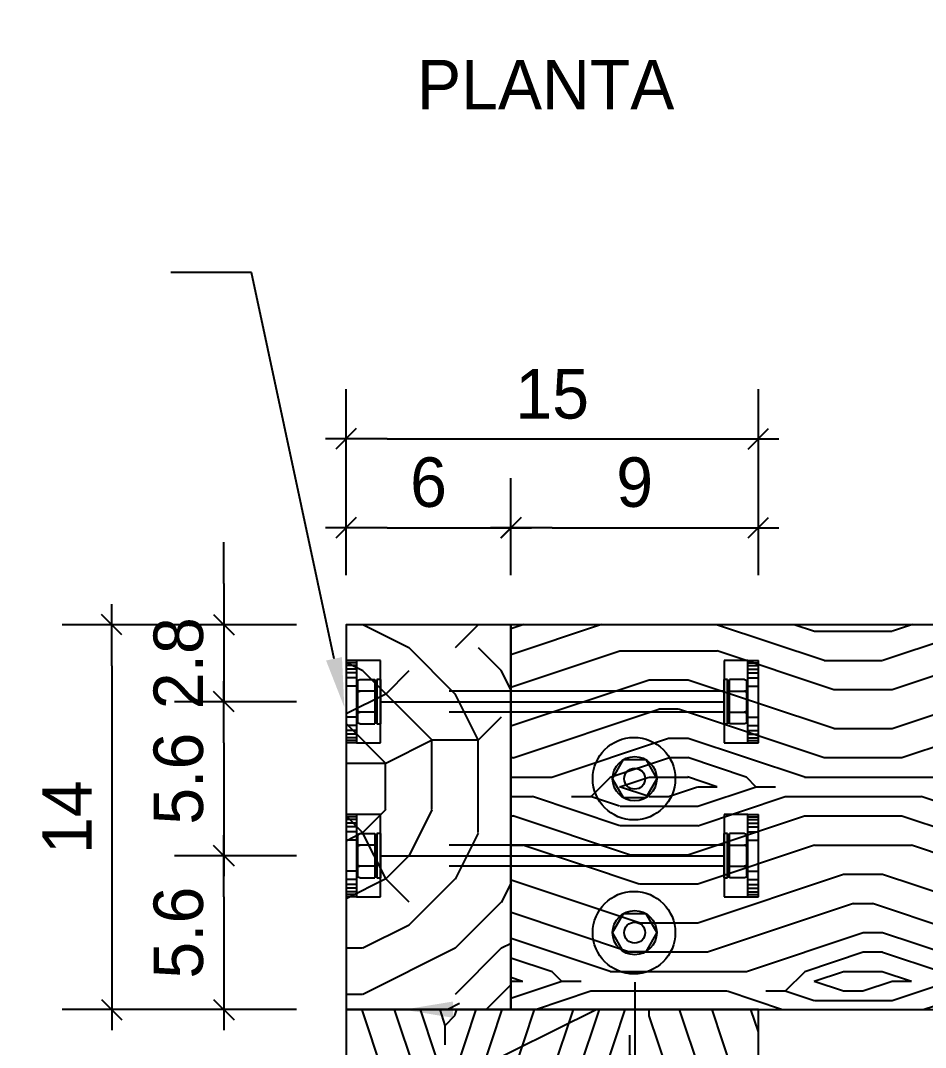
# Model space of a CAD drawing. Header units: millimetres. Extents: x 19443 to 19711, y 4351 to 4752.
# Drawn here: x 19468.4858 to 19468.815, y 4517.6212 to 4517.9947 of the extents above; entities that cross this region are included whole.
import ezdxf
from ezdxf import colors
from ezdxf.entities.mleader import LeaderData, LeaderLine
from ezdxf.math import Vec2, Vec3

# ---------------------------------------------------------------- set-up
doc = ezdxf.new("R2010")
doc.units = ezdxf.units.MM
doc.linetypes.add('HIDDEN2', pattern=[4.7625, 3.175, -1.5875])
for name, color, linetype in [('0 @ 0.1', 7, 'Continuous'), ('01', 1, 'Continuous'), ('1', 1, 'Continuous'), ('cotas', 1, 'Continuous'), ('cotas @ 500', 1, 'Continuous'), ('TEXTO @ 0.1', 2, 'Continuous'), ('W COTAS', 1, 'Continuous'), ('W COTAS @ 0.1', 1, 'Continuous')]:
    doc.layers.add(name, color=color, linetype=linetype)
doc.styles.add('century gothic', font='GOTHIC.TTF')
doc.dimstyles.new('ANOTATIVE 100 SMCONSTRUCCIONES', dxfattribs={"dimscale": 0, "dimtxt": 0.18, "dimasz": 0.15, "dimexe": 0.18, "dimexo": 0.09, "dimgap": 0.1, "dimtad": 1, "dimzin": 0, "dimdsep": 46, "dimtxsty": 'century gothic', "dimblk1": 'FLECHA1', "dimblk2": 'FLECHA1', "dimsah": 1, "dimcen": 0.18, "dimdle": 0.075, "dimclrd": 1, "dimclre": 1, "dimclrt": 2, "dimaunit": 1, "dimadec": 0, "dimazin": 0, "dimtfac": 0.75, "dimtix": 1, "dimtmove": 2, "dimatfit": 3, "dimfxl": 0.09, "dimtvp": 1.5, "dimtfill": 1, "dimtolj": 1, "dimtzin": 0, "dimarcsym": 0})
doc.dimstyles.new('ANOTATIVE CM SMCONSTRUCCIONES', dxfattribs={"dimscale": 0, "dimtxt": 0.18, "dimasz": 0.15, "dimexe": 0.18, "dimexo": 0.18, "dimgap": 0.07, "dimtad": 1, "dimdec": 1, "dimlfac": 100, "dimdsep": 46, "dimtxsty": 'century gothic', "dimblk1": 'FLECHA1', "dimblk2": 'FLECHA1', "dimsah": 1, "dimcen": 0.18, "dimdle": 0.075, "dimclrd": 256, "dimclre": 256, "dimclrt": 2, "dimaunit": 1, "dimadec": 0, "dimazin": 2, "dimtfac": 0.75, "dimtdec": 1, "dimtix": 1, "dimtmove": 2, "dimatfit": 3, "dimfxl": 0.09, "dimtvp": 1.5, "dimtfill": 1, "dimtolj": 1, "dimtzin": 0, "dimarcsym": 0})

# ---------------------------------------------------------------- blocks, each defined once
blk = doc.blocks.new('FLECHA1')
at = {"color": 4}
blk.add_line((-0.2461764, -0.2480808), (0.2480808, 0.25), dxfattribs=at)
at = {"color": 1}
blk.add_line((-1, 0), (0.4961617, 0), dxfattribs=at)
blk = doc.blocks.new('*D497')
at = {"layer": 'cotas', "color": 1, "lineweight": -2, "transparency": 16777216}
for p, q in [((19614.32604, 4625.84482), (19614.32604, 4700.84482)), ((19570.98361, 4550.84482), (19524.32604, 4550.84482)), ((19614.32604, 4548.42982), (19614.32604, 4550.84482)), ((19570.53386, 4548.42982), (19524.32604, 4548.42982)), ((19614.32604, 4473.42982), (19614.32604, 4398.42982))]:
    blk.add_line(p, q, dxfattribs=at)
at = {"layer": 'Defpoints', "color": 0, "transparency": 16777216}
for p in [(19614.32604, 4550.84482), (19615.98361, 4550.84482), (19615.53386, 4548.42982)]:
    blk.add_point(p, dxfattribs=at)
at = {"layer": 'cotas', "color": 1, "lineweight": -2, "transparency": 16777216, "xscale": 75, "yscale": 75, "zscale": 75}
for p, rotation in [((19614.32604, 4550.84482), 270), ((19614.32604, 4548.42982), 90)]:
    blk.add_blockref('FLECHA1', p, dxfattribs=dict(at, rotation=rotation))
at = {"layer": 'cotas', "color": 2, "transparency": 16777216, "insert": (19517.3376, 4549.63732), "char_height": 90, "attachment_point": 5, "rotation": 90, "style": 'century gothic', "bg_fill": 3, "box_fill_scale": 1.1, "bg_fill_color": 256, "bg_fill_true_color": 13158600, "bg_fill_transparency": 0}
blk.add_mtext('\\A1;2.42', dxfattribs=at)
blk = doc.blocks.new('*U461')
at = {"color": 2, "ltscale": 0.2}
for p, q in [((0.01759, 0.05226), (0.01375, 0.05226)), ((0.01759, 0.05226), (0.02625, 0.05226)), ((0.15991, 0.02226), (0.15125, 0.02226)), ((0.15991, 0.02226), (0.16375, 0.02226))]:
    blk.add_line(p, q, dxfattribs=at)
at = {"color": 2, "ltscale": 0.5}
for p, q in [((0.01375, 0.02226), (0.01375, 0.05226)), ((0.02625, 0.05226), (0.02625, 0.02226)), ((0.15125, 0.05226), (0.15991, 0.05226)), ((0.15125, 0.02226), (0.15125, 0.05226)), ((0.15991, 0.05226), (0.16375, 0.05226)), ((0.16375, 0.05226), (0.16375, 0.02226)), ((0.01759, 0.02226), (0.01375, 0.02226)), ((0.02625, 0.02226), (0.01759, 0.02226))]:
    blk.add_line(p, q, dxfattribs=at)
at = {"color": 9, "ltscale": 0.5}
for p, q in [((0.01759, 0.05141), (0.01375, 0.05141)), ((0.01759, 0.05038), (0.01375, 0.05038)), ((0.01759, 0.0491), (0.01375, 0.0491)), ((0.01759, 0.02226), (0.01759, 0.05226)), ((0.15991, 0.05226), (0.15991, 0.02226)), ((0.15991, 0.05141), (0.16375, 0.05141)), ((0.15991, 0.05038), (0.16375, 0.05038)), ((0.15991, 0.0491), (0.16375, 0.0491)), ((0.01759, 0.04773), (0.01375, 0.04773)), ((0.01759, 0.04594), (0.01375, 0.04594)), ((0.15991, 0.04773), (0.16375, 0.04773)), ((0.15991, 0.04594), (0.16375, 0.04594)), ((0.01759, 0.04286), (0.01375, 0.04286)), ((0.15991, 0.04286), (0.16375, 0.04286)), ((0.01759, 0.03167), (0.01375, 0.03167)), ((0.15991, 0.03167), (0.16375, 0.03167)), ((0.01759, 0.02859), (0.01375, 0.02859)), ((0.01759, 0.02679), (0.01375, 0.02679)), ((0.15991, 0.02859), (0.16375, 0.02859)), ((0.15991, 0.02679), (0.16375, 0.02679)), ((0.01759, 0.02543), (0.01375, 0.02543)), ((0.01759, 0.02414), (0.01375, 0.02414)), ((0.01759, 0.02312), (0.01375, 0.02312)), ((0.15991, 0.02543), (0.16375, 0.02543)), ((0.15991, 0.02414), (0.16375, 0.02414)), ((0.15991, 0.02312), (0.16375, 0.02312))]:
    blk.add_line(p, q, dxfattribs=at)
for p, q in [((0.01875, 0.04531), (0.02426, 0.04531)), ((0.02426, 0.02922), (0.02426, 0.04531)), ((0.02498, 0.04531), (0.02625, 0.04531)), ((0.02498, 0.02922), (0.02498, 0.04531)), ((0.15125, 0.04531), (0.15252, 0.04531)), ((0.15252, 0.04531), (0.15252, 0.02922)), ((0.15874, 0.04531), (0.15324, 0.04531)), ((0.15324, 0.04531), (0.15324, 0.02922)), ((0.01791, 0.04192), (0.01791, 0.04446)), ((0.01791, 0.04023), (0.01791, 0.04192)), ((0.15959, 0.04446), (0.15959, 0.04192)), ((0.15959, 0.04192), (0.15959, 0.04023)), ((0.01791, 0.0343), (0.01791, 0.04023)), ((0.15959, 0.04023), (0.15959, 0.0343)), ((0.01791, 0.03261), (0.01791, 0.0343)), ((0.15125, 0.03726), (0.02625, 0.03726)), ((0.15959, 0.0343), (0.15959, 0.03261)), ((0.01791, 0.03007), (0.01791, 0.03261)), ((0.15959, 0.03261), (0.15959, 0.03007)), ((0.01875, 0.02922), (0.02426, 0.02922)), ((0.02625, 0.02922), (0.02498, 0.02922)), ((0.15252, 0.02922), (0.15125, 0.02922)), ((0.15874, 0.02922), (0.15324, 0.02922))]:
    blk.add_line(p, q)
at = {"color": 2}
for p, q in [((0.02625, 0.02922), (0.02625, 0.04531)), ((0.15125, 0.04531), (0.15125, 0.02922))]:
    blk.add_line(p, q, dxfattribs=at)
at = {"color": 9}
for p, q in [((0.02426, 0.04107), (0.01875, 0.04107)), ((0.15324, 0.04107), (0.15874, 0.04107)), ((0.02426, 0.03345), (0.01875, 0.03345)), ((0.15324, 0.03345), (0.15874, 0.03345))]:
    blk.add_line(p, q, dxfattribs=at)
at = {"color": 9, "linetype": 'HIDDEN2', "ltscale": 0.001}
for p, q in [((0.02625, 0.04107), (0.15125, 0.04107)), ((0.02625, 0.03345), (0.15125, 0.03345))]:
    blk.add_line(p, q, dxfattribs=at)
for centre, start, end in [((0.01875, 0.04446), 90, 180), ((0.15874, 0.04446), 0, 90), ((0.15874, 0.04446), 0, 90), ((0.01875, 0.03007), 180, 270), ((0.01875, 0.03007), 180, 270), ((0.15874, 0.03007), 270, 0)]:
    blk.add_arc(centre, 0.000847, start, end)
at = {"color": 9}
for centre, start, end in [((0.01875, 0.04192), 180, 270), ((0.15874, 0.04192), 270, 0), ((0.01875, 0.04023), 90, 180), ((0.15874, 0.04023), 0, 90), ((0.01875, 0.0343), 180, 270), ((0.15874, 0.0343), 270, 0), ((0.01875, 0.03261), 90, 180), ((0.15874, 0.03261), 0, 90)]:
    blk.add_arc(centre, 0.000847, start, end, dxfattribs=at)
blk = doc.blocks.new('*D744')
at = {"layer": 'Defpoints', "color": 0, "transparency": 16777216}
for p in [(19468.6042, 4517.77493), (19468.55974, 4517.74693), (19468.6042, 4517.74693)]:
    blk.add_point(p, dxfattribs=at)
at = {"layer": 'W COTAS', "lineweight": -2, "transparency": 16777216}
for p, q in [((19468.55974, 4517.78993), (19468.55974, 4517.80493)), ((19468.5862, 4517.77493), (19468.54174, 4517.77493)), ((19468.55974, 4517.77493), (19468.55974, 4517.74693)), ((19468.5862, 4517.74693), (19468.54174, 4517.74693)), ((19468.55974, 4517.73193), (19468.55974, 4517.71693))]:
    blk.add_line(p, q, dxfattribs=at)
at = {"layer": 'W COTAS', "lineweight": -2, "transparency": 16777216, "xscale": 0.015, "yscale": 0.015, "zscale": 0.015}
for p, rotation in [((19468.55974, 4517.77493), 270), ((19468.55974, 4517.74693), 90)]:
    blk.add_blockref('FLECHA1', p, dxfattribs=dict(at, rotation=rotation))
at = {"layer": 'W COTAS', "color": 2, "transparency": 16777216, "insert": (19468.54329, 4517.76093), "char_height": 0.018, "attachment_point": 5, "rotation": 90, "style": 'century gothic', "bg_fill": 3, "box_fill_scale": 1.1, "bg_fill_color": 256, "bg_fill_true_color": 13158600, "bg_fill_transparency": 0}
blk.add_mtext('\\A1;2.8', dxfattribs=at)
blk = doc.blocks.new('*D745')
at = {"layer": 'Defpoints', "color": 0, "transparency": 16777216}
for p in [(19468.6042, 4517.74693), (19468.55974, 4517.69093), (19468.6042, 4517.69093)]:
    blk.add_point(p, dxfattribs=at)
at = {"layer": 'W COTAS', "lineweight": -2, "transparency": 16777216}
for p, q in [((19468.5862, 4517.74693), (19468.54174, 4517.74693)), ((19468.55974, 4517.73193), (19468.55974, 4517.70593)), ((19468.5862, 4517.69093), (19468.54174, 4517.69093))]:
    blk.add_line(p, q, dxfattribs=at)
at = {"layer": 'W COTAS', "lineweight": -2, "transparency": 16777216, "xscale": 0.015, "yscale": 0.015, "zscale": 0.015}
for p, rotation in [((19468.55974, 4517.74693), 90), ((19468.55974, 4517.69093), 270)]:
    blk.add_blockref('FLECHA1', p, dxfattribs=dict(at, rotation=rotation))
at = {"layer": 'W COTAS', "color": 2, "transparency": 16777216, "insert": (19468.54329, 4517.71893), "char_height": 0.018, "attachment_point": 5, "rotation": 90, "style": 'century gothic', "bg_fill": 3, "box_fill_scale": 1.1, "bg_fill_color": 256, "bg_fill_true_color": 13158600, "bg_fill_transparency": 0}
blk.add_mtext('\\A1;5.6', dxfattribs=at)
blk = doc.blocks.new('*D746')
at = {"layer": 'Defpoints', "color": 0, "transparency": 16777216}
for p in [(19468.6042, 4517.69093), (19468.55974, 4517.63493), (19468.6042, 4517.63493)]:
    blk.add_point(p, dxfattribs=at)
at = {"layer": 'W COTAS', "lineweight": -2, "transparency": 16777216}
for p, q in [((19468.5862, 4517.69093), (19468.54174, 4517.69093)), ((19468.55974, 4517.67593), (19468.55974, 4517.64993)), ((19468.5862, 4517.63493), (19468.54174, 4517.63493))]:
    blk.add_line(p, q, dxfattribs=at)
at = {"layer": 'W COTAS', "lineweight": -2, "transparency": 16777216, "xscale": 0.015, "yscale": 0.015, "zscale": 0.015}
for p, rotation in [((19468.55974, 4517.69093), 90), ((19468.55974, 4517.63493), 270)]:
    blk.add_blockref('FLECHA1', p, dxfattribs=dict(at, rotation=rotation))
at = {"layer": 'W COTAS', "color": 2, "transparency": 16777216, "insert": (19468.54329, 4517.66293), "char_height": 0.018, "attachment_point": 5, "rotation": 90, "style": 'century gothic', "bg_fill": 3, "box_fill_scale": 1.1, "bg_fill_color": 256, "bg_fill_true_color": 13158600, "bg_fill_transparency": 0}
blk.add_mtext('\\A1;5.6', dxfattribs=at)
blk = doc.blocks.new('*D747')
at = {"layer": 'Defpoints', "color": 0, "transparency": 16777216}
for p in [(19468.6042, 4517.77493), (19468.51894, 4517.63493), (19468.6042, 4517.63493)]:
    blk.add_point(p, dxfattribs=at)
at = {"layer": 'W COTAS', "lineweight": -2, "transparency": 16777216}
for p, q in [((19468.5862, 4517.77493), (19468.50094, 4517.77493)), ((19468.51894, 4517.75993), (19468.51894, 4517.64993)), ((19468.5862, 4517.63493), (19468.50094, 4517.63493))]:
    blk.add_line(p, q, dxfattribs=at)
at = {"layer": 'W COTAS', "lineweight": -2, "transparency": 16777216, "xscale": 0.015, "yscale": 0.015, "zscale": 0.015}
for p, rotation in [((19468.51894, 4517.77493), 90), ((19468.51894, 4517.63493), 270)]:
    blk.add_blockref('FLECHA1', p, dxfattribs=dict(at, rotation=rotation))
at = {"layer": 'W COTAS', "color": 2, "transparency": 16777216, "insert": (19468.50272, 4517.70493), "char_height": 0.018, "attachment_point": 5, "rotation": 90, "style": 'century gothic', "bg_fill": 3, "box_fill_scale": 1.1, "bg_fill_color": 256, "bg_fill_true_color": 13158600, "bg_fill_transparency": 0}
blk.add_mtext('\\A1;14', dxfattribs=at)
blk = doc.blocks.new('*D748')
at = {"layer": 'Defpoints', "color": 0, "transparency": 16777216}
for p in [(19468.6642, 4517.81022), (19468.6042, 4517.77493), (19468.6642, 4517.77493)]:
    blk.add_point(p, dxfattribs=at)
at = {"layer": 'W COTAS', "lineweight": -2, "transparency": 16777216}
for p, q in [((19468.6042, 4517.79293), (19468.6042, 4517.82822)), ((19468.6642, 4517.79293), (19468.6642, 4517.82822)), ((19468.6192, 4517.81022), (19468.6492, 4517.81022))]:
    blk.add_line(p, q, dxfattribs=at)
at = {"layer": 'W COTAS', "lineweight": -2, "transparency": 16777216, "xscale": 0.015, "yscale": 0.015, "zscale": 0.015, "rotation": 180}
blk.add_blockref('FLECHA1', (19468.6042, 4517.81022), dxfattribs=at)
at = {"layer": 'W COTAS', "lineweight": -2, "transparency": 16777216, "xscale": 0.015, "yscale": 0.015, "zscale": 0.015}
blk.add_blockref('FLECHA1', (19468.6642, 4517.81022), dxfattribs=at)
at = {"layer": 'W COTAS', "color": 2, "transparency": 16777216, "insert": (19468.6342, 4517.82667), "char_height": 0.018, "attachment_point": 5, "style": 'century gothic', "bg_fill": 3, "box_fill_scale": 1.1, "bg_fill_color": 256, "bg_fill_true_color": 13158600, "bg_fill_transparency": 0}
blk.add_mtext('\\A1;6', dxfattribs=at)
blk = doc.blocks.new('*D749')
at = {"layer": 'Defpoints', "color": 0, "transparency": 16777216}
for p in [(19468.7542, 4517.81022), (19468.6642, 4517.77493), (19468.7542, 4517.77493)]:
    blk.add_point(p, dxfattribs=at)
at = {"layer": 'W COTAS', "lineweight": -2, "transparency": 16777216}
for p, q in [((19468.6642, 4517.79293), (19468.6642, 4517.82822)), ((19468.7542, 4517.79293), (19468.7542, 4517.82822)), ((19468.6792, 4517.81022), (19468.7392, 4517.81022))]:
    blk.add_line(p, q, dxfattribs=at)
at = {"layer": 'W COTAS', "lineweight": -2, "transparency": 16777216, "xscale": 0.015, "yscale": 0.015, "zscale": 0.015, "rotation": 180}
blk.add_blockref('FLECHA1', (19468.6642, 4517.81022), dxfattribs=at)
at = {"layer": 'W COTAS', "lineweight": -2, "transparency": 16777216, "xscale": 0.015, "yscale": 0.015, "zscale": 0.015}
blk.add_blockref('FLECHA1', (19468.7542, 4517.81022), dxfattribs=at)
at = {"layer": 'W COTAS', "color": 2, "transparency": 16777216, "insert": (19468.7092, 4517.82667), "char_height": 0.018, "attachment_point": 5, "style": 'century gothic', "bg_fill": 3, "box_fill_scale": 1.1, "bg_fill_color": 256, "bg_fill_true_color": 13158600, "bg_fill_transparency": 0}
blk.add_mtext('\\A1;9', dxfattribs=at)
blk = doc.blocks.new('*D750')
at = {"layer": 'Defpoints', "color": 0, "transparency": 16777216}
for p in [(19468.7542, 4517.84255), (19468.6042, 4517.77493), (19468.7542, 4517.77493)]:
    blk.add_point(p, dxfattribs=at)
at = {"layer": 'W COTAS', "lineweight": -2, "transparency": 16777216}
for p, q in [((19468.6042, 4517.79293), (19468.6042, 4517.86055)), ((19468.7542, 4517.79293), (19468.7542, 4517.86055)), ((19468.6192, 4517.84255), (19468.7392, 4517.84255))]:
    blk.add_line(p, q, dxfattribs=at)
at = {"layer": 'W COTAS', "lineweight": -2, "transparency": 16777216, "xscale": 0.015, "yscale": 0.015, "zscale": 0.015, "rotation": 180}
blk.add_blockref('FLECHA1', (19468.6042, 4517.84255), dxfattribs=at)
at = {"layer": 'W COTAS', "lineweight": -2, "transparency": 16777216, "xscale": 0.015, "yscale": 0.015, "zscale": 0.015}
blk.add_blockref('FLECHA1', (19468.7542, 4517.84255), dxfattribs=at)
at = {"layer": 'W COTAS', "color": 2, "transparency": 16777216, "insert": (19468.6792, 4517.85877), "char_height": 0.018, "attachment_point": 5, "style": 'century gothic', "bg_fill": 3, "box_fill_scale": 1.1, "bg_fill_color": 256, "bg_fill_true_color": 13158600, "bg_fill_transparency": 0}
blk.add_mtext('\\A1;15', dxfattribs=at)
blk = doc.blocks.new('KG')
at = {"color": 1}
for p, q in [((19468.78071, 4517.74493), (19468.78472, 4517.7519)), ((19468.78472, 4517.7519), (19468.79278, 4517.7519)), ((19468.79278, 4517.7519), (19468.7968, 4517.74493)), ((19468.78472, 4517.73797), (19468.78071, 4517.74493)), ((19468.7968, 4517.74493), (19468.79278, 4517.73797)), ((19468.79278, 4517.73797), (19468.78472, 4517.73797))]:
    blk.add_line(p, q, dxfattribs=at)
for radius in [0.00804, 0.00381]:
    blk.add_circle((19468.78875, 4517.74493), radius, dxfattribs=at)
blk = doc.blocks.new('*D757')
at = {"layer": 'Defpoints', "color": 0, "transparency": 16777216}
for p in [(19468.7092, 4517.66293), (19468.7542, 4517.6125), (19468.7092, 4517.58024)]:
    blk.add_point(p, dxfattribs=at)
at = {"layer": 'W COTAS', "lineweight": -2, "transparency": 16777216}
for p, q in [((19468.7092, 4517.64493), (19468.7092, 4517.56224)), ((19468.7542, 4517.5945), (19468.7542, 4517.56224)), ((19468.6942, 4517.58024), (19468.6792, 4517.58024)), ((19468.7542, 4517.58024), (19468.7092, 4517.58024)), ((19468.7692, 4517.58024), (19468.7842, 4517.58024))]:
    blk.add_line(p, q, dxfattribs=at)
at = {"layer": 'W COTAS', "lineweight": -2, "transparency": 16777216, "xscale": 0.015, "yscale": 0.015, "zscale": 0.015}
blk.add_blockref('FLECHA1', (19468.7092, 4517.58024), dxfattribs=at)
at = {"layer": 'W COTAS', "lineweight": -2, "transparency": 16777216, "xscale": 0.015, "yscale": 0.015, "zscale": 0.015, "rotation": 180}
blk.add_blockref('FLECHA1', (19468.7542, 4517.58024), dxfattribs=at)
at = {"layer": 'W COTAS', "color": 2, "transparency": 16777216, "insert": (19468.7317, 4517.5967), "char_height": 0.018, "attachment_point": 5, "style": 'century gothic', "bg_fill": 3, "box_fill_scale": 1.1, "bg_fill_color": 256, "bg_fill_true_color": 13158600, "bg_fill_transparency": 0}
blk.add_mtext('\\A1;4.5', dxfattribs=at)
blk = doc.blocks.new('*U759')
at = {"layer": 'cotas @ 500'}
dim = blk.add_linear_dim(base=(19614.3260382735, 4550.8448237801), p1=(19615.5338597089, 4548.4298237801), p2=(19615.9836080801, 4550.8448237801), angle=90, dimstyle='ANOTATIVE 100 SMCONSTRUCCIONES', override={"dimscale": 500, "dimtix": 1, "dimtofl": 1, "dimtmove": 1, "dimatfit": 1}, dxfattribs=at)
dim.commit()
dim.dimension.update_dxf_attribs({"geometry": '*D497', "text_midpoint": (19517.3375950376, 4549.6373237801)})

msp = doc.modelspace()

# ---------------------------------------------------------------- block references
at = {"layer": 'cotas'}
msp.add_blockref('*U759', (0, 0), dxfattribs=at)

# ---------------------------------------------------------------- next in the draw order: hatches: boundary and pattern name
at = {"layer": '1'}
h = msp.add_hatch(dxfattribs=at)
h.set_pattern_fill('LOGEND', color=8, scale=0.168104, angle=90, style=0, pattern_type=2)
h.set_pattern_definition([(90, (-2.64118, -1.44914), (-0.1681040028, 0.1681040028), [0.0504312008, -0.117672802]), (90, (-2.64958, -1.44914), (-0.1681040028, 0.1681040028), [0.0504312008, -0.117672802]), (90, (-2.6664, -1.44074), (-0.1681040028, 0.1681040028), [0.0336208006, -0.1344832022]), (90, (-2.6832, -1.43233), (-0.1681040028, 0.1681040028), [0.0252156004, -0.1428884024]), (90, (-2.70001, -1.43233), (-0.1681040028, 0.1681040028), [0.0168104003, -0.1512936025]), (90, (-2.71683, -1.47436), (-0.1681040028, 0.1681040028), [0.00840520014, -0.0420260007, 0.00840520014, -0.1092676018]), (90, (-2.72523, -1.44914), (-0.1681040028, 0.1681040028), [0.00840520014, -0.0672416011, 0.0252156004, -0.0672416011]), (90, (-2.73364, -1.41552), (-0.1681040028, 0.1681040028), [0.00840520014, -0.00840520014, 0.00840520014, -0.1428884024]), (90, (-2.74204, -1.42393), (-0.1681040028, 0.1681040028), [0.0084052001, -0.1596988027]), (90, (-2.75885, -1.43233), (-0.1681040028, 0.1681040028), [0.0252156004, -0.1428884024]), (90, (-2.77566, -1.43233), (-0.1681040028, 0.1681040028), [0.0336208006, -0.1344832022]), (90, (-2.79247, -1.44074), (-0.1681040028, 0.1681040028), [0.0420260007, -0.05043120084, 0.00840520014, -0.0672416011]), (180, (-2.69161, -1.50798), (-0.1681040028, -0.1681040028), [0.00840520014, -0.0168104003, 0.0420260007, -0.1008624017]), (180, (-2.70842, -1.49957), (-0.1681040028, -0.1681040028), [0.00840520014, -0.00840520014, 0.0252156004, -0.1260780021]), (180, (-2.77566, -1.49117), (-0.1681040028, -0.1681040028), [0.0168104003, -0.1512936025]), (180, (-2.70842, -1.48276), (-0.1681040028, -0.1681040028), [0.03362080056, -0.05043120084, 0.00840520014, -0.07564680126]), (180, (-2.80088, -1.47436), (-0.1681040028, -0.1681040028), [0.0084052001, -0.1596988027]), (180, (-2.71683, -1.46595), (-0.1681040028, -0.1681040028), [0.0252156004, -0.1428884024]), (180, (-2.72523, -1.44914), (-0.1681040028, -0.1681040028), [0.0168104003, -0.1512936025]), (180, (-2.72523, -1.43233), (-0.1681040028, -0.1681040028), [0.00840520014, -0.0252156004, 0.0252156004, -0.1092676018]), (180, (-2.73364, -1.42393), (-0.1681040028, -0.1681040028), [0.0084052001, -0.1596988027]), (180, (-2.70001, -1.41552), (-0.1681040028, -0.1681040028), [0.0235345604, -0.1445694424]), (180, (-2.6664, -1.40712), (-0.1681040028, -0.1681040028), [0.0168104003, -0.1512936025]), (180, (-2.73364, -1.3903), (-0.1681040028, -0.1681040028), [0.0084052001, -0.1596988027]), (180, (-2.72523, -1.3735), (-0.1681040028, -0.1681040028), [0.0252156004, -0.1428884024]), (180, (-2.72523, -1.35668), (-0.1681040028, -0.1681040028), [0.0252156004, -0.1428884024]), (135, (-2.65799, -1.3819), (-0.1681040028, 3e-17), [0.01188663404, -0.01188663404, 0.01188663404, -0.2020750585]), (135, (-2.70001, -1.41552), (-0.1681040028, 3e-17), [0.0237732681, -0.2139616925]), (135, (-2.78407, -1.48276), (-0.1681040028, 3e-17), [0.0237732681, -0.2139616925]), (135, (-2.74204, -1.44914), (-0.1681040028, 3e-17), [0.0237732681, -0.2139616925]), (135, (-2.70842, -1.44074), (-0.1681040028, 3e-17), [0.0237732681, -0.2139616925]), (135, (-2.6748, -1.3903), (-0.1681040028, 3e-17), [0.0237732681, -0.2139616925]), (135, (-2.6832, -1.40712), (-0.1681040028, 3e-17), [0.0356602383, -0.2020747223]), (135, (-2.75885, -1.45755), (-0.1681040028, 3e-17), [0.011886634, -0.2258483266]), (135, (-2.77566, -1.46595), (-0.1681040028, 3e-17), [0.011886634, -0.2258483266]), (135, (-2.77566, -1.39871), (-0.1681040028, 3e-17), [0.011886634, -0.2258483266]), (135, (-2.69161, -1.46595), (-0.1681040028, 3e-17), [0.011886634, -0.2258483266]), (135, (-2.75045, -1.3735), (-0.1681040028, 3e-17), [0.011886634, -0.2258483266]), (135, (-2.73364, -1.43233), (-0.1681040028, 3e-17), [0.011886634, -0.2258483266]), (135, (-2.75045, -1.41552), (-0.1681040028, 3e-17), [0.011886634, -0.2258483266]), (225, (-2.71683, -1.42393), (-3e-17, -0.1681040028), [0.01188663404, -0.01188663404, 0.0356602383, -0.1783014542]), (225, (-2.71683, -1.39871), (-3e-17, -0.1681040028), [0.011886634, -0.2258483266]), (225, (-2.65799, -1.39871), (-3e-17, -0.1681040028), [0.011886634, -0.2258483266]), (225, (-2.70001, -1.43233), (-3e-17, -0.1681040028), [0.011886634, -0.2258483266]), (225, (-2.73364, -1.40712), (-3e-17, -0.1681040028), [0.011886634, -0.2258483266]), (225, (-2.69161, -1.44914), (-3e-17, -0.1681040028), [0.011886634, -0.2258483266]), (225, (-2.69161, -1.3819), (-3e-17, -0.1681040028), [0.011886634, -0.2258483266]), (225, (-2.64118, -1.49957), (-3e-17, -0.1681040028), [0.011886634, -0.2258483266]), (225, (-2.64958, -1.49117), (-3e-17, -0.1681040028), [0.0237732681, -0.2139616925]), (225, (-2.65799, -1.48276), (-3e-17, -0.1681040028), [0.0237732681, -0.2139616925]), (225, (-2.65799, -1.46595), (-3e-17, -0.1681040028), [0.0237732681, -0.2139616925]), (225, (-2.6748, -1.45755), (-3e-17, -0.1681040028), [0.0237732681, -0.2139616925]), (225, (-2.74204, -1.3903), (-3e-17, -0.1681040028), [0.0237732681, -0.2139616925]), (225, (-2.65799, -1.35668), (-3e-17, -0.1681040028), [0.0237732681, -0.2139616925]), (225, (-2.79247, -1.34828), (-3e-17, -0.1681040028), [0.0237732681, -0.2139616925]), (225, (-2.77566, -1.34828), (-3e-17, -0.1681040028), [0.0237732681, -0.2139616925]), (225, (-2.76726, -1.36509), (-3e-17, -0.1681040028), [0.0237732681, -0.2139616925]), (225, (-2.76726, -1.48276), (-3e-17, -0.1681040028), [0.0356602383, -0.2020747223]), (225, (-2.75045, -1.3735), (-3e-17, -0.1681040028), [0.0356602383, -0.2020747223]), (116.5650512, (-2.80088, -1.46595), (-7e-11, 0.1681040028), [0.0187940275, -0.35709795]), (116.5650512, (-2.716825, -1.46595), (-7e-11, 0.1681040028), [0.0187940275, -0.35709795]), (116.5650512, (-2.76726, -1.44914), (-7e-11, 0.1681040028), [0.0187940275, -0.35709795]), (116.5650512, (-2.64958, -1.39871), (-7e-11, 0.1681040028), [0.0187940275, -0.35709795]), (116.5650512, (-2.666394, -1.407115), (-7e-11, 0.1681040028), [0.0187940275, -0.35709795]), (116.5650512, (-2.700015, -1.45755), (-7e-11, 0.1681040028), [0.0187940275, -0.35709795]), (116.5650512, (-2.78407, -1.45755), (-7e-11, 0.1681040028), [0.0187940275, -0.35709795]), (116.5650512, (-2.733636, -1.407115), (-7e-11, 0.1681040028), [0.037588055, -0.3383039224]), (153.4349488, (-2.75885, -1.407115), (-0.1681040028, 9e-12), [0.0187940275, -0.35709795]), (153.4349488, (-2.70842, -1.3819), (-0.1681040028, 9e-12), [0.0187940275, -0.35709795]), (153.4349488, (-2.74204, -1.46595), (-0.1681040028, 9e-12), [0.0187940275, -0.35709795]), (153.4349488, (-2.750446, -1.49957), (-0.1681040028, 9e-12), [0.0187940275, -0.35709795]), (153.4349488, (-2.716825, -1.39871), (-0.1681040028, 9e-12), [0.0187940275, -0.35709795]), (153.4349488, (-2.716825, -1.41552), (-0.1681040028, 9e-12), [0.0187940275, -0.35709795]), (153.4349488, (-2.74204, -1.48276), (-0.1681040028, 9e-12), [0.037588055, -0.3383039224]), (153.4349488, (-2.683204, -1.356684), (-0.1681040028, 9e-12), [0.037588055, -0.3383039224]), (153.4349488, (-2.69161, -1.373495), (-0.1681040028, 9e-12), [0.037588055, -0.3383039224]), (206.5650512, (-2.666394, -1.50798), (-0.1681040028, -7e-11), [0.0187940275, -0.35709795]), (206.5650512, (-2.75885, -1.50798), (-0.1681040028, -7e-11), [0.0187940275, -0.35709795]), (206.5650512, (-2.64118, -1.47436), (-0.1681040028, -7e-11), [0.0187940275, -0.35709795]), (206.5650512, (-2.79247, -1.49117), (-0.1681040028, -7e-11), [0.0187940275, -0.35709795]), (206.5650512, (-2.69161, -1.47436), (-0.1681040028, -7e-11), [0.0187940275, -0.35709795]), (206.5650512, (-2.70842, -1.440736), (-0.1681040028, -7e-11), [0.0187940275, -0.35709795]), (206.5650512, (-2.74204, -1.423926), (-0.1681040028, -7e-11), [0.0187940275, -0.35709795]), (206.5650512, (-2.6748, -1.49957), (-0.16810402983, 5.4e-08), [0.0187940275, -0.35709795]), (206.5650512, (-2.700015, -1.45755), (-0.1681040028, -7e-11), [0.0187940275, -0.35709795]), (206.5650512, (-2.683204, -1.407115), (-0.1681040028, -7e-11), [0.0187940275, -0.35709795]), (206.5650512, (-2.700015, -1.390305), (-0.1681040028, -7e-11), [0.0187940275, -0.35709795]), (206.5650512, (-2.750446, -1.356684), (-0.1681040028, -7e-11), [0.0187940275, -0.35709795]), (206.5650512, (-2.80088, -1.48276), (-0.1681040028, -7e-11), [0.0187940275, -0.35709795]), (206.5650512, (-2.79247, -1.50798), (-0.1681040028, -7e-11), [0.037588055, -0.3383039224]), (206.5650512, (-2.6748, -1.48276), (-0.1681040028, -7e-11), [0.037588055, -0.3383039224]), (243.4349488, (-2.64958, -1.50798), (-9e-12, -0.1681040028), [0.0187940275, -0.35709795]), (243.4349488, (-2.64118, -1.36509), (-9e-12, -0.1681040028), [0.0187940275, -0.35709795]), (243.4349488, (-2.72523, -1.373495), (-9e-12, -0.1681040028), [0.0187940275, -0.35709795]), (243.4349488, (-2.666394, -1.440736), (-9e-12, -0.1681040028), [0.0187940275, -0.35709795]), (243.4349488, (-2.64958, -1.44914), (-9e-12, -0.1681040028), [0.0187940275, -0.35709795]), (243.4349488, (-2.683204, -1.43233), (-9e-12, -0.1681040028), [0.0187940275, -0.35709795]), (243.4349488, (-2.78407, -1.3819), (-9e-12, -0.1681040028), [0.0187940275, -0.35709795]), (243.4349488, (-2.79247, -1.36509), (-9e-12, -0.1681040028), [0.037588055, -0.3383039224])])
h.paths.add_polyline_path([(19468.6042, 4517.77493), (19468.6042, 4517.63493), (19468.6642, 4517.63493), (19468.6642, 4517.77493)])
h = msp.add_hatch(dxfattribs=at)
h.set_pattern_fill('WOODFACE', color=250, scale=0.1, angle=45, style=0, pattern_type=2)
h.set_pattern_definition([(45, (0.01061, -1.4903), (1e-17, 0.14142135624), [0.005, -0.095]), (135, (0.01414, -1.43727), (-0.14142135624, 3e-17), [0.01, -0.09]), (90, (0.00707, -1.45848), (-0.07071067812, 0.07071067812), [0.00707, -0.02121, 0.00707, -0.01414, 0.0495, -0.04243135623]), (90, (0.01061, -1.49737), (-0.07071067812, 0.07071067812), [0.007071, -0.014142, 0.007071, -0.1131373562]), (90, (0.028284, -1.46555), (-0.07071067812, 0.07071067812), [0.007071, -0.1343503562]), (90, (0.03889, -1.462016), (-0.07071067812, 0.07071067812), [0.007071, -0.1343503562]), (90, (0.02121, -1.46555), (-0.07071067812, 0.07071067812), [0.007071, -0.1343503562]), (90, (0.01414, -1.46555), (-0.07071067812, 0.07071067812), [0.014142, -0.1272793562]), (90, (-0.02121, -1.39484), (-0.07071067812, 0.07071067812), [0.014142, -0.1272793562]), (90, (0.003536, -1.46909), (-0.07071067812, 0.07071067812), [0.028284, -0.1131373562]), (90, (-0.003536, -1.46909), (-0.07071067812, 0.07071067812), [0.028284, -0.1131373562]), (90, (0.02121, -1.40191), (-0.07071067812, 0.07071067812), [0.028284, -0.1131373562]), (90, (-0.01414, -1.46555), (-0.07071067812, 0.07071067812), [0.0212132, -0.1202081562]), (90, (-0.03889, -1.46909), (-0.07071067812, 0.07071067812), [0.0212132, -0.1202081562]), (90, (-0.02475, -1.46909), (-0.07071067812, 0.07071067812), [0.0212132, -0.1202081562]), (90, (7e-18, -1.40191), (-0.07071067812, 0.07071067812), [0.03535534, -0.1060660162]), (90, (-0.01061, -1.40545), (-0.07071067812, 0.07071067812), [0.03535534, -0.1060660162]), (90, (0.01414, -1.416054), (-0.07071067812, 0.07071067812), [0.0494974746, -0.0919238815]), (71.5650512, (0.010607, -1.47616), (0.07071067809, 0.07071067815), [0.011180339, -0.212426458]), (71.5650512, (0.003536, -1.440803), (0.07071067809, 0.07071067815), [0.011180339, -0.212426458]), (71.5650512, (0.00707, -1.45141), (0.07071067809, 0.07071067815), [0.011180339, -0.212426458]), (71.5650512, (0.01414, -1.486765), (0.07071067809, 0.07071067815), [0.02236068, -0.2012461177]), (71.5650512, (-0.003536, -1.440803), (0.07071067809, 0.07071067815), [0.0335410196, -0.1900657781]), (71.5650512, (-0.01414, -1.44434), (0.07071067809, 0.07071067815), [0.0447213595, -0.1788854382]), (71.5650512, (-0.02475, -1.447874), (0.07071067809, 0.07071067815), [0.0447213595, -0.1788854382]), (71.5650512, (-0.05657, -1.437267), (0.07071067809, 0.07071067815), [0.0447213595, -0.1788854382]), (71.5650512, (-0.049497, -1.44434), (0.07071067809, 0.07071067815), [0.0559017, -0.1677050977]), (71.5650512, (-0.03889, -1.447874), (0.07071067809, 0.07071067815), [0.0559017, -0.1677050977]), (108.43494882, (0.01414, -1.45141), (-0.07071067812, 0.07071067812), [0.011180339, -0.212426458]), (108.43494882, (0.010607, -1.469087), (-0.07071067812, 0.07071067812), [0.011180339, -0.212426458]), (108.43494882, (0.010607, -1.4903), (-0.07071067812, 0.07071067812), [0.02236068, -0.2012461177]), (108.43494882, (0.021213, -1.45848), (-0.07071067812, 0.07071067812), [0.02236068, -0.2012461177]), (108.43494882, (0.00707, -1.500907), (-0.07071067812, 0.07071067812), [0.0335410196, -0.1900657781]), (108.43494882, (0, -1.507978), (-0.07071067812, 0.07071067812), [0.0447213595, -0.1788854382]), (108.43494882, (0.060104, -1.440803), (-0.07071067812, 0.07071067812), [0.0447213595, -0.1788854382]), (108.43494882, (0.028284, -1.45848), (-0.07071067812, 0.07071067812), [0.0447213595, -0.1788854382]), (108.43494882, (0.049497, -1.45141), (-0.07071067812, 0.07071067812), [0.0559017, -0.1677050977]), (108.43494882, (0.03889, -1.454945), (-0.07071067812, 0.07071067812), [0.0559017, -0.1677050977])])
h.paths.add_polyline_path([(19468.7542, 4517.63493), (19468.6042, 4517.63493), (19468.6042, 4517.40731), (19468.6667, 4517.40731), (19468.6667, 4517.36981), (19468.6792, 4517.36981), (19468.6792, 4517.44481), (19468.6917, 4517.44481), (19468.6917, 4517.40731), (19468.7542, 4517.40731)])

# ---------------------------------------------------------------- next in the draw order: linework, layer by layer
at = {"color": 2}
msp.add_lwpolyline([(19468.6042, 4517.63493), (19468.6642, 4517.63493), (19468.6642, 4517.77493), (19468.6042, 4517.77493)], close=True, dxfattribs=at)
at = {"color": 3}
msp.add_lwpolyline([(19468.7542, 4517.40731), (19468.7542, 4517.63493), (19468.6642, 4517.63493), (19468.6642, 4517.63493), (19468.6042, 4517.63493), (19468.6042, 4517.40731)], dxfattribs=at)
at = {"color": 2}
for centre in [(19468.70896, 4517.71893), (19468.70896, 4517.66293)]:
    msp.add_circle(centre, 0.015, dxfattribs=at)

# ---------------------------------------------------------------- next in the draw order: block references
for p in [(-0.07955, -0.026), (-0.07955, -0.082)]:
    msp.add_blockref('KG', p)
at = {"layer": '01', "color": 1, "ltscale": 0.2, "xscale": -1}
for p in [(19468.76795, 4517.70967), (19468.76795, 4517.65367)]:
    msp.add_blockref('*U461', p, dxfattribs=at)

# ---------------------------------------------------------------- next in the draw order: texts
at = {"layer": 'TEXTO @ 0.1', "color": 2, "insert": (19468.63001, 4517.98036), "char_height": 0.018, "width": 0.6818961, "attachment_point": 1, "style": 'century gothic'}
msp.add_mtext('PLANTA', dxfattribs=at)

# ---------------------------------------------------------------- next in the draw order: leaders
at = {"layer": '0 @ 0.1'}
ml = msp.add_multileader_mtext('Standard', dxfattribs=at)
ml.set_content('\\A1;BARRA ROSCADA %%C{\\H0.7x;\\S5#8;}"x5\'\' \\PTUERCA Y ARANDELA \\PTAPONES DE MADERA', color=2, style='century gothic')
ml.set_leader_properties(color=1)
ml.build(insert=Vec2(0, 0))
ml.multileader.update_dxf_attribs({"dogleg_length": 0.09, "arrow_head_size": 0.018, "scale": 0.1})
ctx = ml.context
ctx.base_point, ctx.scale, ctx.char_height, ctx.arrow_head_size, ctx.landing_gap_size, ctx.plane_origin = Vec3(19468.23402, 4517.90308), 0.1, 0.018, 0.018, 0.001, Vec3(19468.83443, 4517.54387)
notes = []
notes.append((ctx, [(0, (1, 1, 0), (19468.56985, 4517.90308), (-1, 0), 0.02943, [(0, [(19468.60358, 4517.74493)], 0, [])])]))
ctx.mtext.insert, ctx.mtext.width, ctx.mtext.flow_direction = Vec3(19468.23502, 4517.91231), 0.3535775, 5
ml = msp.add_multileader_mtext('Standard', dxfattribs=at)
ml.set_content("\\A1;PIEZA DE MADERA\\P2 {\\H0.7x;\\S1#2;}'' x 5 {\\H0.7x;\\S1#2;}''", color=2, style='century gothic')
ml.set_leader_properties(color=1)
ml.build(insert=Vec2(0, 0))
ml.multileader.update_dxf_attribs({"dogleg_length": 0.09, "arrow_head_size": 0.018, "scale": 0.1})
ctx = ml.context
ctx.base_point, ctx.scale, ctx.char_height, ctx.arrow_head_size, ctx.landing_gap_size, ctx.plane_origin = Vec3(19468.31583, 4517.56925), 0.1, 0.018, 0.018, 0.001, Vec3(19468.86464, 4517.27739)
notes.append((ctx, [(0, (1, 1, 0), (19468.56235, 4517.56925), (-1, 0), 0.02943, [(1, [(19468.62512, 4517.63493), (19468.69549, 4517.63493)], 0, [])])]))
ctx.mtext.insert, ctx.mtext.width, ctx.mtext.flow_direction = Vec3(19468.31683, 4517.57848), 0.3535775, 5
for ctx, leaders in notes:
    for number, flags, end, landing, length, lines in leaders:
        leader = LeaderData()
        leader.index, (leader.has_last_leader_line, leader.has_dogleg_vector, leader.attachment_direction) = number, flags
        leader.last_leader_point, leader.dogleg_vector, leader.dogleg_length = Vec3(end), Vec3(landing), length
        for number, points, colour, breaks in lines:
            line = LeaderLine()
            line.index, line.vertices, line.color, line.breaks = number, Vec3.list(points), colors.encode_raw_color(colour), breaks
            leader.lines.append(line)
        ctx.leaders.append(leader)

# ---------------------------------------------------------------- next in the draw order: dimensions: what is measured, and where the dimension line sits
at = {"layer": 'W COTAS @ 0.1'}
dim = msp.add_linear_dim(base=(19468.55974, 4517.74693), p1=(19468.6042, 4517.77493), p2=(19468.6042, 4517.74693), angle=90, dimstyle='ANOTATIVE CM SMCONSTRUCCIONES', override={"dimscale": 0.1, "dimtix": 1, "dimtofl": 1, "dimtmove": 2, "dimatfit": 3, "dimarcsym": 2}, dxfattribs=at)
dim.commit()
dim.dimension.update_dxf_attribs({"geometry": '*D744', "text_midpoint": (19468.54329, 4517.76093)})

# ---------------------------------------------------------------- next in the draw order: dimensions: what is measured, and where the dimension line sits
dim = msp.add_linear_dim(base=(19468.55974, 4517.69093), p1=(19468.6042, 4517.74693), p2=(19468.6042, 4517.69093), angle=90, dimstyle='ANOTATIVE CM SMCONSTRUCCIONES', override={"dimscale": 0.1, "dimtix": 1, "dimtofl": 1, "dimtmove": 2, "dimatfit": 3, "dimarcsym": 2}, dxfattribs=at)
dim.commit()
dim.dimension.update_dxf_attribs({"geometry": '*D745', "text_midpoint": (19468.54329, 4517.71893)})

# ---------------------------------------------------------------- next in the draw order: dimensions: what is measured, and where the dimension line sits
dim = msp.add_linear_dim(base=(19468.55974, 4517.63493), p1=(19468.6042, 4517.69093), p2=(19468.6042, 4517.63493), angle=90, dimstyle='ANOTATIVE CM SMCONSTRUCCIONES', override={"dimscale": 0.1, "dimtix": 1, "dimtofl": 1, "dimtmove": 2, "dimatfit": 3, "dimarcsym": 2}, dxfattribs=at)
dim.commit()
dim.dimension.update_dxf_attribs({"geometry": '*D746', "text_midpoint": (19468.54329, 4517.66293)})

# ---------------------------------------------------------------- next in the draw order: dimensions: what is measured, and where the dimension line sits
dim = msp.add_linear_dim(base=(19468.51894, 4517.63493), p1=(19468.6042, 4517.77493), p2=(19468.6042, 4517.63493), angle=90, dimstyle='ANOTATIVE CM SMCONSTRUCCIONES', override={"dimscale": 0.1, "dimtix": 1, "dimtofl": 1, "dimtmove": 2, "dimatfit": 3, "dimarcsym": 2}, dxfattribs=at)
dim.commit()
dim.dimension.update_dxf_attribs({"geometry": '*D747', "text_midpoint": (19468.50272, 4517.70493)})

# ---------------------------------------------------------------- next in the draw order: dimensions: what is measured, and where the dimension line sits
dim = msp.add_linear_dim(base=(19468.6642, 4517.81022), p1=(19468.6042, 4517.77493), p2=(19468.6642, 4517.77493), dimstyle='ANOTATIVE CM SMCONSTRUCCIONES', override={"dimscale": 0.1, "dimtix": 1, "dimtofl": 1, "dimtmove": 2, "dimatfit": 3, "dimarcsym": 2}, dxfattribs=at)
dim.commit()
dim.dimension.update_dxf_attribs({"geometry": '*D748', "text_midpoint": (19468.6342, 4517.82667)})

# ---------------------------------------------------------------- next in the draw order: dimensions: what is measured, and where the dimension line sits
dim = msp.add_linear_dim(base=(19468.7542, 4517.81022), p1=(19468.6642, 4517.77493), p2=(19468.7542, 4517.77493), dimstyle='ANOTATIVE CM SMCONSTRUCCIONES', override={"dimscale": 0.1, "dimtix": 1, "dimtofl": 1, "dimtmove": 2, "dimatfit": 3, "dimarcsym": 2}, dxfattribs=at)
dim.commit()
dim.dimension.update_dxf_attribs({"geometry": '*D749', "text_midpoint": (19468.7092, 4517.82667)})

# ---------------------------------------------------------------- next in the draw order: dimensions: what is measured, and where the dimension line sits
dim = msp.add_linear_dim(base=(19468.7542, 4517.84255), p1=(19468.6042, 4517.77493), p2=(19468.7542, 4517.77493), dimstyle='ANOTATIVE CM SMCONSTRUCCIONES', override={"dimscale": 0.1, "dimtix": 1, "dimtofl": 1, "dimtmove": 2, "dimatfit": 3, "dimarcsym": 2}, dxfattribs=at)
dim.commit()
dim.dimension.update_dxf_attribs({"geometry": '*D750', "text_midpoint": (19468.6792, 4517.85877)})

# ---------------------------------------------------------------- next in the draw order: hatches: boundary and pattern name
at = {"layer": '1'}
h = msp.add_hatch(dxfattribs=at)
h.set_pattern_fill('WOODFACE', color=250, scale=0.1, angle=135, style=0, pattern_type=2)
h.set_pattern_definition([(135, (-0.01768, 0.01061), (-0.14142135624, 1e-17), [0.005, -0.095]), (225, (-0.07071, 0.01414), (-3e-17, -0.14142135624), [0.01, -0.09]), (180, (-0.0495, 0.00707), (-0.07071067812, -0.07071067812), [0.00707, -0.02121, 0.00707, -0.01414, 0.0495, -0.04243135623]), (180, (-0.01061, 0.01061), (-0.07071067812, -0.07071067812), [0.007071, -0.014142, 0.007071, -0.1131373562]), (180, (-0.042426, 0.028284), (-0.07071067812, -0.07071067812), [0.007071, -0.1343503562]), (180, (-0.04596, 0.03889), (-0.07071067812, -0.07071067812), [0.007071, -0.1343503562]), (180, (-0.042426, 0.02121), (-0.07071067812, -0.07071067812), [0.007071, -0.1343503562]), (180, (-0.042426, 0.01414), (-0.07071067812, -0.07071067812), [0.014142, -0.1272793562]), (180, (-0.11314, -0.02121), (-0.07071067812, -0.07071067812), [0.014142, -0.1272793562]), (180, (-0.03889, 0.003536), (-0.07071067812, -0.07071067812), [0.028284, -0.1131373562]), (180, (-0.03889, -0.003536), (-0.07071067812, -0.07071067812), [0.028284, -0.1131373562]), (180, (-0.106066, 0.02121), (-0.07071067812, -0.07071067812), [0.028284, -0.1131373562]), (180, (-0.042426, -0.01414), (-0.07071067812, -0.07071067812), [0.0212132, -0.1202081562]), (180, (-0.03889, -0.03889), (-0.07071067812, -0.07071067812), [0.0212132, -0.1202081562]), (180, (-0.03889, -0.02475), (-0.07071067812, -0.07071067812), [0.0212132, -0.1202081562]), (180, (-0.106066, 7e-18), (-0.07071067812, -0.07071067812), [0.03535534, -0.1060660162]), (180, (-0.10253, -0.01061), (-0.07071067812, -0.07071067812), [0.03535534, -0.1060660162]), (180, (-0.091924, 0.01414), (-0.07071067812, -0.07071067812), [0.0494974746, -0.0919238815]), (161.5650512, (-0.03182, 0.010607), (-0.07071067815, 0.07071067809), [0.011180339, -0.212426458]), (161.5650512, (-0.067175, 0.003536), (-0.07071067815, 0.07071067809), [0.011180339, -0.212426458]), (161.5650512, (-0.05657, 0.00707), (-0.07071067815, 0.07071067809), [0.011180339, -0.212426458]), (161.5650512, (-0.021213, 0.01414), (-0.07071067815, 0.07071067809), [0.02236068, -0.2012461177]), (161.5650512, (-0.067175, -0.003536), (-0.07071067815, 0.07071067809), [0.0335410196, -0.1900657781]), (161.5650512, (-0.06364, -0.01414), (-0.07071067815, 0.07071067809), [0.0447213595, -0.1788854382]), (161.5650512, (-0.060104, -0.02475), (-0.07071067815, 0.07071067809), [0.0447213595, -0.1788854382]), (161.5650512, (-0.07071, -0.05657), (-0.07071067815, 0.07071067809), [0.0447213595, -0.1788854382]), (161.5650512, (-0.06364, -0.049497), (-0.07071067815, 0.07071067809), [0.0559017, -0.1677050977]), (161.5650512, (-0.060104, -0.03889), (-0.07071067815, 0.07071067809), [0.0559017, -0.1677050977]), (198.43494882, (-0.05657, 0.01414), (-0.07071067812, -0.07071067812), [0.011180339, -0.212426458]), (198.43494882, (-0.03889, 0.010607), (-0.07071067812, -0.07071067812), [0.011180339, -0.212426458]), (198.43494882, (-0.017678, 0.010607), (-0.07071067812, -0.07071067812), [0.02236068, -0.2012461177]), (198.43494882, (-0.049497, 0.021213), (-0.07071067812, -0.07071067812), [0.02236068, -0.2012461177]), (198.43494882, (-0.00707, 0.00707), (-0.07071067812, -0.07071067812), [0.0335410196, -0.1900657781]), (198.43494882, (0, 0), (-0.07071067812, -0.07071067812), [0.0447213595, -0.1788854382]), (198.43494882, (-0.067175, 0.060104), (-0.07071067812, -0.07071067812), [0.0447213595, -0.1788854382]), (198.43494882, (-0.049497, 0.028284), (-0.07071067812, -0.07071067812), [0.0447213595, -0.1788854382]), (198.43494882, (-0.05657, 0.049497), (-0.07071067812, -0.07071067812), [0.0559017, -0.1677050977]), (198.43494882, (-0.053033, 0.03889), (-0.07071067812, -0.07071067812), [0.0559017, -0.1677050977])])
h.paths.add_polyline_path([(19469.02683, 4517.63493), (19469.02683, 4517.69243), (19469.06433, 4517.69243), (19469.06433, 4517.70493), (19468.98933, 4517.70493), (19468.98933, 4517.71743), (19469.02683, 4517.71743), (19469.02683, 4517.77493), (19468.6642, 4517.77493), (19468.6642, 4517.63493)])

# ---------------------------------------------------------------- next in the draw order: linework, layer by layer
at = {"color": 2}
msp.add_lwpolyline([(19469.02683, 4517.77493), (19468.6642, 4517.77493), (19468.6642, 4517.63493), (19469.02683, 4517.63493)], dxfattribs=at)

# ---------------------------------------------------------------- next in the draw order: leaders
at = {"layer": '0 @ 0.1'}
ml = msp.add_multileader_mtext('Standard', dxfattribs=at)
ml.set_content("\\A1;PIEZA DE MADERA\\P2 {\\H0.7x;\\S1#2;}'' x 5 {\\H0.7x;\\S1#2;}''", color=2, style='century gothic')
ml.set_leader_properties(color=1)
ml.build(insert=Vec2(0, 0))
ml.multileader.update_dxf_attribs({"dogleg_length": 0.09, "arrow_head_size": 0.018, "scale": 0.1})
ctx = ml.context
ctx.base_point, ctx.scale, ctx.char_height, ctx.arrow_head_size, ctx.landing_gap_size, ctx.plane_origin = Vec3(19468.31583, 4518.02289), 0.1, 0.018, 0.018, 0.001, Vec3(19468.86464, 4517.73102)
notes = []
notes.append((ctx, [(0, (1, 1, 0), (19468.56235, 4518.02289), (-1, 0), 0.02943, [(1, [(19468.6042, 4518.07659), (19468.6642, 4518.03764)], 0, [])])]))
ctx.mtext.insert, ctx.mtext.width, ctx.mtext.flow_direction = Vec3(19468.31683, 4518.03212), 0.3535775, 5
for ctx, leaders in notes:
    for number, flags, end, landing, length, lines in leaders:
        leader = LeaderData()
        leader.index, (leader.has_last_leader_line, leader.has_dogleg_vector, leader.attachment_direction) = number, flags
        leader.last_leader_point, leader.dogleg_vector, leader.dogleg_length = Vec3(end), Vec3(landing), length
        for number, points, colour, breaks in lines:
            line = LeaderLine()
            line.index, line.vertices, line.color, line.breaks = number, Vec3.list(points), colors.encode_raw_color(colour), breaks
            leader.lines.append(line)
        ctx.leaders.append(leader)

# ---------------------------------------------------------------- next in the draw order: dimensions: what is measured, and where the dimension line sits
at = {"layer": 'W COTAS @ 0.1'}
dim = msp.add_linear_dim(base=(19468.7092, 4517.58024), p1=(19468.7542, 4517.6125), p2=(19468.7092, 4517.66293), dimstyle='ANOTATIVE CM SMCONSTRUCCIONES', override={"dimscale": 0.1, "dimtix": 1, "dimtofl": 1, "dimtmove": 2, "dimatfit": 3, "dimarcsym": 2}, dxfattribs=at)
dim.commit()
dim.dimension.update_dxf_attribs({"geometry": '*D757', "text_midpoint": (19468.7317, 4517.5967)})

doc.saveas('drawing.dxf')
